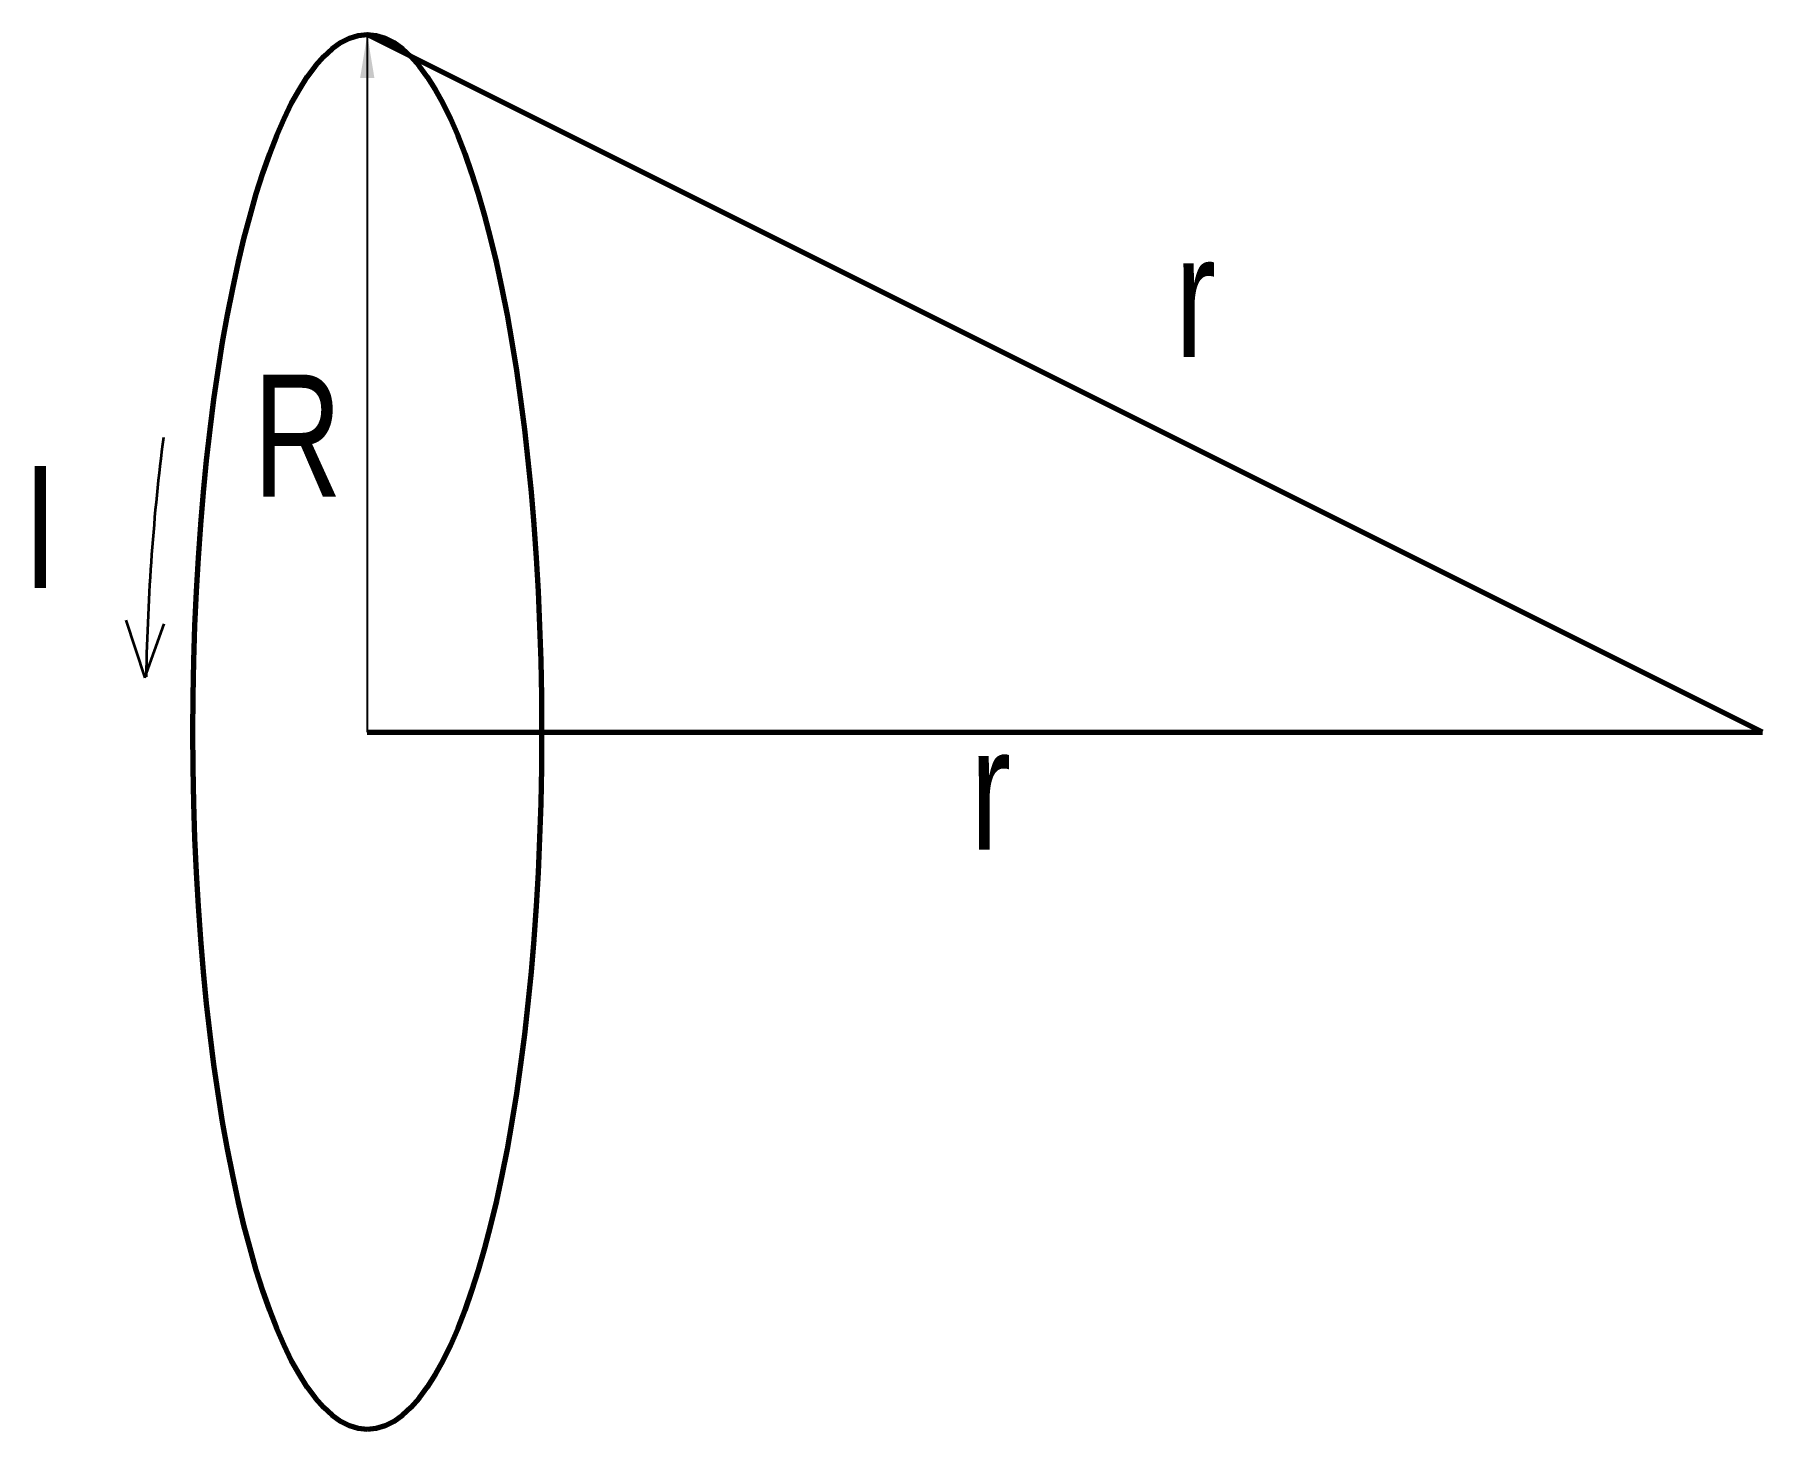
# Model space of a CAD drawing. Header units: millimetres. Extents: x 10.9 to 110, y 10 to 90.
import ezdxf

# ---------------------------------------------------------------- set-up
doc = ezdxf.new("R2010")
doc.units = ezdxf.units.MM
doc.layers.get('0').update_dxf_attribs({"linetype": 'CONTINUOUS', "lineweight": 0})
doc.styles.get("Standard").update_dxf_attribs({"font": 'txt', "width": 0.75})
doc.dimstyles.get("Standard").update_dxf_attribs({"dimtxt": 2.5, "dimasz": 2.5, "dimexe": 1.25, "dimexo": 0.625, "dimtad": 1, "dimtxsty": 'Standard', "dimcen": 2.5, "dimadec": 0, "dimazin": 0, "dimtfac": 1, "dimtmove": 0, "dimatfit": 3, "dimfxl": 1, "dimarcsym": 0})

msp = doc.modelspace()

# ---------------------------------------------------------------- linework, layer by layer
at = {"linetype": 'CONTINUOUS', "lineweight": 70}
for p, q in [((110, 50), (30, 90)), ((30, 50), (110, 50))]:
    msp.add_line(p, q, dxfattribs=at)
at = {"linetype": 'CONTINUOUS', "lineweight": 35}
for p, q in [((16.148, 56.413), (17.249, 53.11)), ((17.249, 53.11), (18.35, 56.204))]:
    msp.add_line(p, q, dxfattribs=at)
at = {"linetype": 'CONTINUOUS', "lineweight": 70}
msp.add_ellipse((30, 50), major_axis=(0, -40), ratio=0.25, dxfattribs=at)
at = {"linetype": 'CONTINUOUS', "lineweight": 35}
msp.add_ellipse((29.952, 49.664), major_axis=(-0.202, 42.336), ratio=0.299195, start_param=1.150181, end_param=1.486619, dxfattribs=at)

# ---------------------------------------------------------------- texts
at = {"linetype": 'CONTINUOUS', "lineweight": 35, "char_height": 7, "width": 100, "attachment_point": 5}
for s, insert in [('r', (77.5, 75)), ('R', (26, 67)), ('I', (11.25, 61.75)), ('r', (65.75, 46.75))]:
    msp.add_mtext(s, dxfattribs=dict(at, insert=insert))

# ---------------------------------------------------------------- leaders
at = {"linetype": 'CONTINUOUS', "lineweight": 70}
msp.add_leader([(30, 90), (30, 50)], dimstyle='Standard', dxfattribs=at)

doc.saveas('drawing.dxf')
